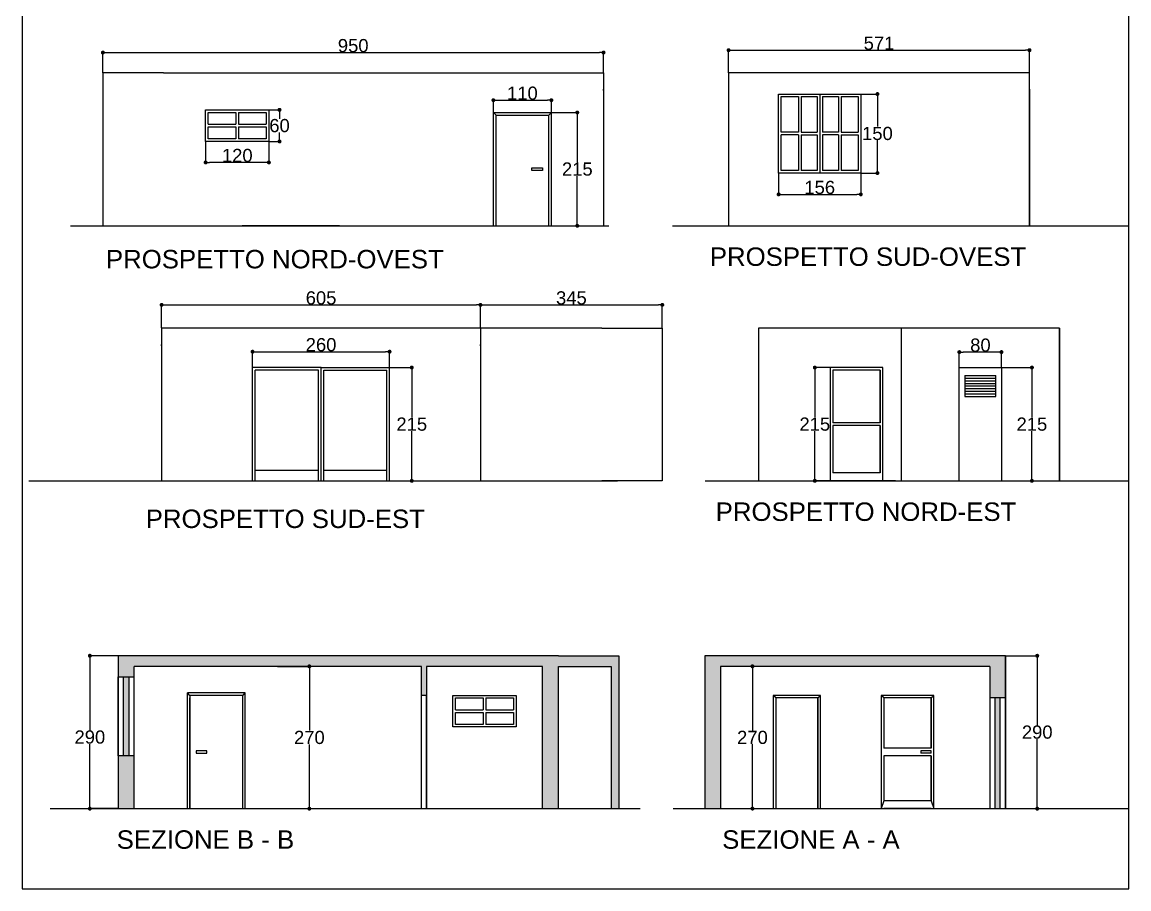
# Model space of a CAD drawing. Header units: millimetres. Extents: x 100436 to 117156, y -22519 to -19549.
# Drawn here: x 115056 to 117156, y -22519 to -20874 of the extents above; entities that cross this region are included whole.
import ezdxf

# ---------------------------------------------------------------- set-up
doc = ezdxf.new("R2010")
doc.units = ezdxf.units.MM
doc.linetypes.add('ACAD_ISO02W100', pattern=[15, 12, -3])
doc.layers.add('sezioni', color=4, linetype='ACAD_ISO02W100')
doc.styles.get("Standard").update_dxf_attribs({"font": 'arial.ttf'})
doc.dimstyles.new('ISO-25', dxfattribs={"dimscale": 0.5, "dimtxt": 50, "dimasz": 15, "dimexe": 1.25, "dimexo": 0.625, "dimtad": 1, "dimtih": 1, "dimtoh": 1, "dimdec": 0, "dimtxsty": 'Standard', "dimblk": 'DOT', "dimcen": 2.5, "dimadec": 0, "dimazin": 0, "dimtfac": 1, "dimtdec": 0, "dimtmove": 0, "dimatfit": 3, "dimfxl": 1, "dimarcsym": 0})

# ---------------------------------------------------------------- blocks, each defined once
blk = doc.blocks.new('_Dot')
at = {"color": 0, "linetype": 'ByBlock', "lineweight": -2}
blk.add_line((-0.5, 0), (-1, 0), dxfattribs=at)
at = {"color": 0, "linetype": 'ByBlock', "const_width": 0.5}
blk.add_lwpolyline([(-0.25, 0, 1), (0.25, 0, 1)], format="xyb", close=True, dxfattribs=at)
blk = doc.blocks.new('*D298')
at = {"layer": 'Defpoints', "color": 0, "linetype": 'ByBlock', "transparency": 16777216}
for p in [(116381.3, -22096.8, -766.4), (116441.9, -22096.8), (116381.3, -22366.8, -766.4)]:
    blk.add_point(p, dxfattribs=at)
at = {"layer": 'sezioni', "color": 0, "linetype": 'ByBlock', "lineweight": -2, "transparency": 16777216}
for p, q in [((116381.6, -22096.8), (116442.6, -22096.8)), ((116441.9, -22104.3), (116441.9, -22218.7)), ((116441.9, -22359.3), (116441.9, -22244.8)), ((116381.6, -22366.8), (116442.6, -22366.8))]:
    blk.add_line(p, q, dxfattribs=at)
at = {"layer": 'sezioni', "color": 0, "linetype": 'ByBlock', "lineweight": -2, "transparency": 16777216, "xscale": 7.5, "yscale": 7.5, "zscale": 7.5}
for p, rotation in [((116441.9, -22096.8), 90), ((116441.9, -22366.8), 270)]:
    blk.add_blockref('_Dot', p, dxfattribs=dict(at, rotation=rotation))
at = {"layer": 'sezioni', "color": 0, "linetype": 'ByBlock', "transparency": 16777216, "insert": (116441.9, -22231.8), "char_height": 25, "attachment_point": 5}
blk.add_mtext('270', dxfattribs=at)
blk = doc.blocks.new('*D299')
at = {"layer": 'Defpoints', "color": 0, "linetype": 'ByBlock', "transparency": 16777216}
for p in [(115540.6, -22096.9, -766.4), (115601.2, -22096.9), (115540.6, -22366.9, -766.4)]:
    blk.add_point(p, dxfattribs=at)
at = {"layer": 'sezioni', "color": 0, "linetype": 'ByBlock', "lineweight": -2, "transparency": 16777216}
for p, q in [((115540.9, -22096.9), (115601.8, -22096.9)), ((115601.2, -22104.4), (115601.2, -22218.8)), ((115601.2, -22359.4), (115601.2, -22245)), ((115540.9, -22366.9), (115601.8, -22366.9))]:
    blk.add_line(p, q, dxfattribs=at)
at = {"layer": 'sezioni', "color": 0, "linetype": 'ByBlock', "lineweight": -2, "transparency": 16777216, "xscale": 7.5, "yscale": 7.5, "zscale": 7.5}
for p, rotation in [((115601.2, -22096.9), 90), ((115601.2, -22366.9), 270)]:
    blk.add_blockref('_Dot', p, dxfattribs=dict(at, rotation=rotation))
at = {"layer": 'sezioni', "color": 0, "linetype": 'ByBlock', "transparency": 16777216, "insert": (115601.2, -22231.9), "char_height": 25, "attachment_point": 5}
blk.add_mtext('270', dxfattribs=at)
blk = doc.blocks.new('*D300')
at = {"layer": 'Defpoints', "color": 0, "linetype": 'ByBlock', "transparency": 16777216}
for p in [(116921.7, -22076.8, -766.4), (116982.3, -22076.8), (116922.3, -22366.9, 766.4)]:
    blk.add_point(p, dxfattribs=at)
at = {"layer": 'sezioni', "color": 0, "linetype": 'ByBlock', "lineweight": -2, "transparency": 16777216}
for p, q in [((116922, -22076.8), (116982.9, -22076.8)), ((116982.3, -22084.3), (116982.3, -22208.8)), ((116982.3, -22359.4), (116982.3, -22234.9)), ((116922.6, -22366.9), (116982.9, -22366.9))]:
    blk.add_line(p, q, dxfattribs=at)
at = {"layer": 'sezioni', "color": 0, "linetype": 'ByBlock', "lineweight": -2, "transparency": 16777216, "xscale": 7.5, "yscale": 7.5, "zscale": 7.5}
for p, rotation in [((116982.3, -22076.8), 90), ((116982.3, -22366.9), 270)]:
    blk.add_blockref('_Dot', p, dxfattribs=dict(at, rotation=rotation))
at = {"layer": 'sezioni', "color": 0, "linetype": 'ByBlock', "transparency": 16777216, "insert": (116982.3, -22221.8), "char_height": 25, "attachment_point": 5}
blk.add_mtext('290', dxfattribs=at)
blk = doc.blocks.new('*D301')
at = {"layer": 'Defpoints', "color": 0, "linetype": 'ByBlock', "transparency": 16777216}
for p in [(115184.7, -22076.8), (115238.7, -22076.8, -766.4), (115239.4, -22366.9, 766.4)]:
    blk.add_point(p, dxfattribs=at)
at = {"layer": 'sezioni', "color": 0, "linetype": 'ByBlock', "lineweight": -2, "transparency": 16777216}
for p, q in [((115238.4, -22076.8), (115184.1, -22076.8)), ((115184.7, -22084.3), (115184.7, -22218.1)), ((115184.7, -22359.4), (115184.7, -22244.3)), ((115239, -22366.9), (115184.1, -22366.9))]:
    blk.add_line(p, q, dxfattribs=at)
at = {"layer": 'sezioni', "color": 0, "linetype": 'ByBlock', "lineweight": -2, "transparency": 16777216, "xscale": 7.5, "yscale": 7.5, "zscale": 7.5}
for p, rotation in [((115184.7, -22076.8), 90), ((115184.7, -22366.9), 270)]:
    blk.add_blockref('_Dot', p, dxfattribs=dict(at, rotation=rotation))
at = {"layer": 'sezioni', "color": 0, "linetype": 'ByBlock', "transparency": 16777216, "insert": (115184.7, -22231.2), "char_height": 25, "attachment_point": 5}
blk.add_mtext('290', dxfattribs=at)
blk = doc.blocks.new('*D338')
at = {"color": 0, "lineweight": -2, "ltscale": 2, "transparency": 16777216}
for p, q in [((116491.6, -21161.2), (116491.6, -21201.9)), ((116647.6, -21161.2), (116647.6, -21201.9)), ((116499.1, -21201.3), (116640.1, -21201.3))]:
    blk.add_line(p, q, dxfattribs=at)
at = {"layer": 'Defpoints', "color": 0, "ltscale": 2, "transparency": 16777216}
for p in [(116491.6, -21160.9), (116647.6, -21160.9), (116647.6, -21201.3)]:
    blk.add_point(p, dxfattribs=at)
at = {"color": 0, "lineweight": -2, "ltscale": 2, "transparency": 16777216, "xscale": 7.5, "yscale": 7.5, "zscale": 7.5, "rotation": 180}
blk.add_blockref('_Dot', (116491.6, -21201.3), dxfattribs=at)
at = {"color": 0, "lineweight": -2, "ltscale": 2, "transparency": 16777216, "xscale": 7.5, "yscale": 7.5, "zscale": 7.5}
blk.add_blockref('_Dot', (116647.6, -21201.3), dxfattribs=at)
at = {"color": 0, "ltscale": 2, "transparency": 16777216, "insert": (116569.6, -21188.2), "char_height": 25, "attachment_point": 5}
blk.add_mtext('156', dxfattribs=at)
blk = doc.blocks.new('*D339')
at = {"color": 0, "lineweight": -2, "ltscale": 2, "transparency": 16777216}
for p, q in [((116648, -21010.9), (116679.8, -21010.9)), ((116679.1, -21018.4), (116679.1, -21072.8)), ((116679.1, -21153.4), (116679.1, -21099)), ((116648, -21160.9), (116679.8, -21160.9))]:
    blk.add_line(p, q, dxfattribs=at)
at = {"layer": 'Defpoints', "color": 0, "ltscale": 2, "transparency": 16777216}
for p in [(116647.6, -21010.9), (116647.6, -21160.9), (116679.1, -21160.9)]:
    blk.add_point(p, dxfattribs=at)
at = {"color": 0, "lineweight": -2, "ltscale": 2, "transparency": 16777216, "xscale": 7.5, "yscale": 7.5, "zscale": 7.5}
for p, rotation in [((116679.1, -21010.9), 90), ((116679.1, -21160.9), 270)]:
    blk.add_blockref('_Dot', p, dxfattribs=dict(at, rotation=rotation))
at = {"color": 0, "ltscale": 2, "transparency": 16777216, "insert": (116679.1, -21085.9), "char_height": 25, "attachment_point": 5}
blk.add_mtext('150', dxfattribs=at)
blk = doc.blocks.new('*D340')
at = {"color": 0, "lineweight": -2, "ltscale": 2, "transparency": 16777216}
for p, q in [((116396.6, -20970.6), (116396.6, -20927.1)), ((116404.1, -20927.7), (116960.1, -20927.7)), ((116967.6, -20970.6), (116967.6, -20927.1))]:
    blk.add_line(p, q, dxfattribs=at)
at = {"layer": 'Defpoints', "color": 0, "ltscale": 2, "transparency": 16777216}
for p in [(116967.6, -20927.7), (116396.6, -20970.9), (116967.6, -20970.9)]:
    blk.add_point(p, dxfattribs=at)
at = {"color": 0, "lineweight": -2, "ltscale": 2, "transparency": 16777216, "xscale": 7.5, "yscale": 7.5, "zscale": 7.5, "rotation": 180}
blk.add_blockref('_Dot', (116396.6, -20927.7), dxfattribs=at)
at = {"color": 0, "lineweight": -2, "ltscale": 2, "transparency": 16777216, "xscale": 7.5, "yscale": 7.5, "zscale": 7.5}
blk.add_blockref('_Dot', (116967.6, -20927.7), dxfattribs=at)
at = {"color": 0, "ltscale": 2, "transparency": 16777216, "insert": (116682.1, -20914.7), "char_height": 25, "attachment_point": 5}
blk.add_mtext('571', dxfattribs=at)
blk = doc.blocks.new('*D341')
at = {"color": 0, "lineweight": -2, "ltscale": 2, "transparency": 16777216}
for p, q in [((115209.4, -20970.6), (115209.4, -20931.6)), ((115216.9, -20932.2), (116151.9, -20932.2)), ((116159.4, -20970.6), (116159.4, -20931.6))]:
    blk.add_line(p, q, dxfattribs=at)
at = {"layer": 'Defpoints', "color": 0, "ltscale": 2, "transparency": 16777216}
for p in [(116159.4, -20932.2), (115209.4, -20970.9), (116159.4, -20970.9)]:
    blk.add_point(p, dxfattribs=at)
at = {"color": 0, "lineweight": -2, "ltscale": 2, "transparency": 16777216, "xscale": 7.5, "yscale": 7.5, "zscale": 7.5, "rotation": 180}
blk.add_blockref('_Dot', (115209.4, -20932.2), dxfattribs=at)
at = {"color": 0, "lineweight": -2, "ltscale": 2, "transparency": 16777216, "xscale": 7.5, "yscale": 7.5, "zscale": 7.5}
blk.add_blockref('_Dot', (116159.4, -20932.2), dxfattribs=at)
at = {"color": 0, "ltscale": 2, "transparency": 16777216, "insert": (115684.4, -20919.2), "char_height": 25, "attachment_point": 5}
blk.add_mtext('950', dxfattribs=at)
blk = doc.blocks.new('*D342')
at = {"color": 0, "lineweight": -2, "ltscale": 2, "transparency": 16777216}
for p, q in [((115320.9, -21454.6), (115320.9, -21410.3)), ((115328.4, -21411), (115918.4, -21411)), ((115925.9, -21454.6), (115925.9, -21410.3))]:
    blk.add_line(p, q, dxfattribs=at)
at = {"layer": 'Defpoints', "color": 0, "ltscale": 2, "transparency": 16777216}
for p in [(115925.9, -21411), (115320.9, -21454.9), (115925.9, -21454.9)]:
    blk.add_point(p, dxfattribs=at)
at = {"color": 0, "lineweight": -2, "ltscale": 2, "transparency": 16777216, "xscale": 7.5, "yscale": 7.5, "zscale": 7.5, "rotation": 180}
blk.add_blockref('_Dot', (115320.9, -21411), dxfattribs=at)
at = {"color": 0, "lineweight": -2, "ltscale": 2, "transparency": 16777216, "xscale": 7.5, "yscale": 7.5, "zscale": 7.5}
blk.add_blockref('_Dot', (115925.9, -21411), dxfattribs=at)
at = {"color": 0, "ltscale": 2, "transparency": 16777216, "insert": (115623.4, -21397.9), "char_height": 25, "attachment_point": 5}
blk.add_mtext('605', dxfattribs=at)
blk = doc.blocks.new('*D343')
at = {"color": 0, "lineweight": -2, "ltscale": 2, "transparency": 16777216}
for p, q in [((115925.9, -21454.6), (115925.9, -21410.3)), ((115933.4, -21411), (116263.4, -21411)), ((116270.9, -21454.6), (116270.9, -21410.3))]:
    blk.add_line(p, q, dxfattribs=at)
at = {"layer": 'Defpoints', "color": 0, "ltscale": 2, "transparency": 16777216}
for p in [(116270.9, -21411), (115925.9, -21454.9), (116270.9, -21454.9)]:
    blk.add_point(p, dxfattribs=at)
at = {"color": 0, "lineweight": -2, "ltscale": 2, "transparency": 16777216, "xscale": 7.5, "yscale": 7.5, "zscale": 7.5, "rotation": 180}
blk.add_blockref('_Dot', (115925.9, -21411), dxfattribs=at)
at = {"color": 0, "lineweight": -2, "ltscale": 2, "transparency": 16777216, "xscale": 7.5, "yscale": 7.5, "zscale": 7.5}
blk.add_blockref('_Dot', (116270.9, -21411), dxfattribs=at)
at = {"color": 0, "ltscale": 2, "transparency": 16777216, "insert": (116098.4, -21397.9), "char_height": 25, "attachment_point": 5}
blk.add_mtext('345', dxfattribs=at)
blk = doc.blocks.new('*D344')
at = {"color": 0, "lineweight": -2, "ltscale": 2, "transparency": 16777216}
for p, q in [((115493.4, -21529.6), (115493.4, -21499.2)), ((115500.9, -21499.8), (115745.9, -21499.8)), ((115753.4, -21529.6), (115753.4, -21499.2))]:
    blk.add_line(p, q, dxfattribs=at)
at = {"layer": 'Defpoints', "color": 0, "ltscale": 2, "transparency": 16777216}
for p in [(115753.4, -21499.8), (115493.4, -21529.9), (115753.4, -21529.9)]:
    blk.add_point(p, dxfattribs=at)
at = {"color": 0, "lineweight": -2, "ltscale": 2, "transparency": 16777216, "xscale": 7.5, "yscale": 7.5, "zscale": 7.5, "rotation": 180}
blk.add_blockref('_Dot', (115493.4, -21499.8), dxfattribs=at)
at = {"color": 0, "lineweight": -2, "ltscale": 2, "transparency": 16777216, "xscale": 7.5, "yscale": 7.5, "zscale": 7.5}
blk.add_blockref('_Dot', (115753.4, -21499.8), dxfattribs=at)
at = {"color": 0, "ltscale": 2, "transparency": 16777216, "insert": (115623.4, -21486.7), "char_height": 25, "attachment_point": 5}
blk.add_mtext('260', dxfattribs=at)
blk = doc.blocks.new('*D345')
at = {"color": 0, "lineweight": -2, "ltscale": 2, "transparency": 16777216}
for p, q in [((115753.8, -21529.9), (115796.1, -21529.9)), ((115795.5, -21537.4), (115795.5, -21624.3)), ((115795.5, -21737.4), (115795.5, -21650.4)), ((115753.8, -21744.9), (115796.1, -21744.9))]:
    blk.add_line(p, q, dxfattribs=at)
at = {"layer": 'Defpoints', "color": 0, "ltscale": 2, "transparency": 16777216}
for p in [(115753.4, -21529.9), (115753.4, -21744.9), (115795.5, -21744.9)]:
    blk.add_point(p, dxfattribs=at)
at = {"color": 0, "lineweight": -2, "ltscale": 2, "transparency": 16777216, "xscale": 7.5, "yscale": 7.5, "zscale": 7.5}
for p, rotation in [((115795.5, -21529.9), 90), ((115795.5, -21744.9), 270)]:
    blk.add_blockref('_Dot', p, dxfattribs=dict(at, rotation=rotation))
at = {"color": 0, "ltscale": 2, "transparency": 16777216, "insert": (115795.5, -21637.4), "char_height": 25, "attachment_point": 5}
blk.add_mtext('215', dxfattribs=at)
blk = doc.blocks.new('*D346')
at = {"color": 0, "lineweight": -2, "ltscale": 2, "transparency": 16777216}
for p, q in [((116914.8, -21529.9), (116972.8, -21529.9)), ((116972.2, -21537.4), (116972.2, -21624.3)), ((116972.2, -21737.4), (116972.2, -21650.4)), ((116914.8, -21744.9), (116972.8, -21744.9))]:
    blk.add_line(p, q, dxfattribs=at)
at = {"layer": 'Defpoints', "color": 0, "ltscale": 2, "transparency": 16777216}
for p in [(116914.5, -21529.9), (116914.5, -21744.9), (116972.2, -21744.9)]:
    blk.add_point(p, dxfattribs=at)
at = {"color": 0, "lineweight": -2, "ltscale": 2, "transparency": 16777216, "xscale": 7.5, "yscale": 7.5, "zscale": 7.5}
for p, rotation in [((116972.2, -21529.9), 90), ((116972.2, -21744.9), 270)]:
    blk.add_blockref('_Dot', p, dxfattribs=dict(at, rotation=rotation))
at = {"color": 0, "ltscale": 2, "transparency": 16777216, "insert": (116972.2, -21637.4), "char_height": 25, "attachment_point": 5}
blk.add_mtext('215', dxfattribs=at)
blk = doc.blocks.new('*D347')
at = {"color": 0, "lineweight": -2, "ltscale": 2, "transparency": 16777216}
for p, q in [((116834.5, -21529.6), (116834.5, -21500)), ((116907, -21500.6), (116842, -21500.6)), ((116914.5, -21529.6), (116914.5, -21500))]:
    blk.add_line(p, q, dxfattribs=at)
at = {"layer": 'Defpoints', "color": 0, "ltscale": 2, "transparency": 16777216}
for p in [(116834.5, -21500.6), (116834.5, -21529.9), (116914.5, -21529.9)]:
    blk.add_point(p, dxfattribs=at)
at = {"color": 0, "lineweight": -2, "ltscale": 2, "transparency": 16777216, "xscale": 7.5, "yscale": 7.5, "zscale": 7.5, "rotation": 180}
blk.add_blockref('_Dot', (116834.5, -21500.6), dxfattribs=at)
at = {"color": 0, "lineweight": -2, "ltscale": 2, "transparency": 16777216, "xscale": 7.5, "yscale": 7.5, "zscale": 7.5}
blk.add_blockref('_Dot', (116914.5, -21500.6), dxfattribs=at)
at = {"color": 0, "ltscale": 2, "transparency": 16777216, "insert": (116874.5, -21487.5), "char_height": 25, "attachment_point": 5}
blk.add_mtext('80', dxfattribs=at)
blk = doc.blocks.new('*D348')
at = {"color": 0, "lineweight": -2, "ltscale": 2, "transparency": 16777216}
for p, q in [((116589.1, -21529.9), (116559.7, -21529.9)), ((116560.3, -21537.4), (116560.3, -21624.3)), ((116560.3, -21737.4), (116560.3, -21650.4)), ((116594.1, -21744.9), (116559.7, -21744.9))]:
    blk.add_line(p, q, dxfattribs=at)
at = {"layer": 'Defpoints', "color": 0, "ltscale": 2, "transparency": 16777216}
for p in [(116589.5, -21529.9), (116560.3, -21744.9), (116594.5, -21744.9)]:
    blk.add_point(p, dxfattribs=at)
at = {"color": 0, "lineweight": -2, "ltscale": 2, "transparency": 16777216, "xscale": 7.5, "yscale": 7.5, "zscale": 7.5}
for p, rotation in [((116560.3, -21529.9), 90), ((116560.3, -21744.9), 270)]:
    blk.add_blockref('_Dot', p, dxfattribs=dict(at, rotation=rotation))
at = {"color": 0, "ltscale": 2, "transparency": 16777216, "insert": (116560.3, -21637.4), "char_height": 25, "attachment_point": 5}
blk.add_mtext('215', dxfattribs=at)
blk = doc.blocks.new('*D349')
at = {"color": 0, "lineweight": -2, "ltscale": 2, "transparency": 16777216}
for p, q in [((115524.7, -21040.9), (115545.2, -21040.9)), ((115544.6, -21048.4), (115544.6, -21057.8)), ((115544.6, -21093.4), (115544.6, -21084)), ((115524.7, -21100.9), (115545.2, -21100.9))]:
    blk.add_line(p, q, dxfattribs=at)
at = {"layer": 'Defpoints', "color": 0, "ltscale": 2, "transparency": 16777216}
for p in [(115524.4, -21040.9), (115544.6, -21040.9), (115524.4, -21100.9)]:
    blk.add_point(p, dxfattribs=at)
at = {"color": 0, "lineweight": -2, "ltscale": 2, "transparency": 16777216, "xscale": 7.5, "yscale": 7.5, "zscale": 7.5}
for p, rotation in [((115544.6, -21040.9), 90), ((115544.6, -21100.9), 270)]:
    blk.add_blockref('_Dot', p, dxfattribs=dict(at, rotation=rotation))
at = {"color": 0, "ltscale": 2, "transparency": 16777216, "insert": (115544.6, -21070.9), "char_height": 25, "attachment_point": 5}
blk.add_mtext('60', dxfattribs=at)
blk = doc.blocks.new('*D350')
at = {"color": 0, "lineweight": -2, "ltscale": 2, "transparency": 16777216}
for p, q in [((115404.4, -21101.2), (115404.4, -21141.3)), ((115524.4, -21101.2), (115524.4, -21141.3)), ((115516.9, -21140.7), (115411.9, -21140.7))]:
    blk.add_line(p, q, dxfattribs=at)
at = {"layer": 'Defpoints', "color": 0, "ltscale": 2, "transparency": 16777216}
for p in [(115404.4, -21100.9), (115524.4, -21100.9), (115404.4, -21140.7)]:
    blk.add_point(p, dxfattribs=at)
at = {"color": 0, "lineweight": -2, "ltscale": 2, "transparency": 16777216, "xscale": 7.5, "yscale": 7.5, "zscale": 7.5, "rotation": 180}
blk.add_blockref('_Dot', (115404.4, -21140.7), dxfattribs=at)
at = {"color": 0, "lineweight": -2, "ltscale": 2, "transparency": 16777216, "xscale": 7.5, "yscale": 7.5, "zscale": 7.5}
blk.add_blockref('_Dot', (115524.4, -21140.7), dxfattribs=at)
at = {"color": 0, "ltscale": 2, "transparency": 16777216, "insert": (115464.4, -21127.6), "char_height": 25, "attachment_point": 5}
blk.add_mtext('120', dxfattribs=at)
blk = doc.blocks.new('*D352')
at = {"color": 0, "lineweight": -2, "ltscale": 2, "transparency": 16777216}
for p, q in [((115950.4, -21045.6), (115950.4, -21022)), ((115957.9, -21022.6), (116052.9, -21022.6)), ((116060.4, -21045.6), (116060.4, -21022))]:
    blk.add_line(p, q, dxfattribs=at)
at = {"layer": 'Defpoints', "color": 0, "ltscale": 2, "transparency": 16777216}
for p in [(116060.4, -21022.6), (115950.4, -21045.9), (116060.4, -21045.9)]:
    blk.add_point(p, dxfattribs=at)
at = {"color": 0, "lineweight": -2, "ltscale": 2, "transparency": 16777216, "xscale": 7.5, "yscale": 7.5, "zscale": 7.5, "rotation": 180}
blk.add_blockref('_Dot', (115950.4, -21022.6), dxfattribs=at)
at = {"color": 0, "lineweight": -2, "ltscale": 2, "transparency": 16777216, "xscale": 7.5, "yscale": 7.5, "zscale": 7.5}
blk.add_blockref('_Dot', (116060.4, -21022.6), dxfattribs=at)
at = {"color": 0, "ltscale": 2, "transparency": 16777216, "insert": (116005.4, -21009.5), "char_height": 25, "attachment_point": 5}
blk.add_mtext('110', dxfattribs=at)
blk = doc.blocks.new('*D353')
at = {"color": 0, "lineweight": -2, "ltscale": 2, "transparency": 16777216}
for p, q in [((116060.7, -21045.9), (116110.3, -21045.9)), ((116109.6, -21053.4), (116109.6, -21140.3)), ((116109.6, -21253.4), (116109.6, -21166.5)), ((116060.7, -21260.9), (116110.3, -21260.9))]:
    blk.add_line(p, q, dxfattribs=at)
at = {"layer": 'Defpoints', "color": 0, "ltscale": 2, "transparency": 16777216}
for p in [(116060.4, -21045.9), (116060.4, -21260.9), (116109.6, -21260.9)]:
    blk.add_point(p, dxfattribs=at)
at = {"color": 0, "lineweight": -2, "ltscale": 2, "transparency": 16777216, "xscale": 7.5, "yscale": 7.5, "zscale": 7.5}
for p, rotation in [((116109.6, -21045.9), 90), ((116109.6, -21260.9), 270)]:
    blk.add_blockref('_Dot', p, dxfattribs=dict(at, rotation=rotation))
at = {"color": 0, "ltscale": 2, "transparency": 16777216, "insert": (116109.6, -21153.4), "char_height": 25, "attachment_point": 5}
blk.add_mtext('215', dxfattribs=at)

msp = doc.modelspace()

# ---------------------------------------------------------------- hatches: boundary and pattern name
at = {"layer": 'sezioni', "linetype": 'ByBlock', "true_color": 0x939598}
h = msp.add_hatch(color=252, dxfattribs=at)
h.dxf.hatch_style = 1
h.paths.add_polyline_path([(116073.7, -22076.9), (115238.7, -22076.9), (115238.7, -22116.9), (115268.7, -22116.9), (115268.7, -22096.9), (115813.7, -22096.9), (115813.7, -22151.9), (115823.7, -22151.9), (115823.7, -22096.9), (116043.7, -22096.9), (116043.7, -22366.9), (116073.7, -22366.9)])
h.paths.add_polyline_path([(115268.7, -22266.9), (115238.7, -22266.9), (115238.7, -22366.9), (115268.7, -22366.9)], flags=17)
h.paths.add_polyline_path([(115258.7, -22116.9), (115248.7, -22116.9), (115248.7, -22266.9), (115258.7, -22266.9)], flags=17)
h = msp.add_hatch(color=252, dxfattribs=at)
h.dxf.hatch_style = 1
h.paths.add_polyline_path([(116188.7, -22076.9), (116073.7, -22076.9), (116073.7, -22096.9), (116173.7, -22096.9), (116173.7, -22366.9), (116188.7, -22366.9)])
h = msp.add_hatch(color=252, dxfattribs=at)
h.dxf.hatch_style = 1
h.paths.add_polyline_path([(116922.3, -22076.9), (116351.3, -22076.9), (116351.3, -22366.9), (116381.3, -22366.9), (116381.3, -22096.9), (116892.3, -22096.9), (116892.3, -22156.9), (116922.3, -22156.9)])
h.paths.add_polyline_path([(116912.3, -22156.9), (116902.3, -22156.9), (116902.3, -22366.9), (116912.3, -22366.9)], flags=17)

# ---------------------------------------------------------------- linework, layer by layer
at = {"ltscale": 2}
for p, q in [((115056.2, -19549.1), (115056.2, -22519.1)), ((117156.2, -22519.1), (117156.2, -19549.1)), ((115324.4, -20970.9), (115209.4, -20970.9)), ((115209.4, -20970.9), (115209.4, -21260.9)), ((116564.6, -21015.9), (116564.6, -21083.4)), ((116569.6, -21010.9), (116569.6, -21160.9)), ((116574.6, -21015.9), (116574.6, -21083.4)), ((115404.4, -21040.9), (115524.4, -21040.9)), ((115404.4, -21100.9), (115404.4, -21040.9)), ((115524.4, -21040.9), (115524.4, -21100.9)), ((115409.4, -21045.9), (115461.9, -21045.9)), ((115409.4, -21068.4), (115409.4, -21045.9)), ((115461.9, -21045.9), (115461.9, -21068.4)), ((115466.9, -21045.9), (115519.4, -21045.9)), ((115466.9, -21045.9), (115466.9, -21068.4)), ((115519.4, -21045.9), (115519.4, -21068.4)), ((115950.4, -21045.9), (116060.4, -21045.9)), ((115955.4, -21050.9), (115950.4, -21045.9)), ((115955.4, -21050.9), (116055.4, -21050.9)), ((116055.4, -21050.9), (116060.4, -21045.9)), ((116055.4, -21260.9), (116055.4, -21050.9)), ((116060.4, -21260.9), (116060.4, -21045.9)), ((115409.4, -21068.4), (115461.9, -21068.4)), ((115409.4, -21095.9), (115409.4, -21073.4)), ((115409.4, -21073.4), (115461.9, -21073.4)), ((115461.9, -21073.4), (115461.9, -21095.9)), ((115466.9, -21068.4), (115519.4, -21068.4)), ((115466.9, -21073.4), (115519.4, -21073.4)), ((115466.9, -21073.4), (115466.9, -21095.9)), ((115519.4, -21073.4), (115519.4, -21095.9)), ((115524.4, -21100.9), (115404.4, -21100.9)), ((115461.9, -21095.9), (115409.4, -21095.9)), ((115519.4, -21095.9), (115466.9, -21095.9)), ((116564.6, -21088.4), (116564.6, -21155.9)), ((116574.6, -21088.4), (116574.6, -21155.9)), ((116155.9, -21454.9), (116270.9, -21454.9)), ((116270.9, -21454.9), (116270.9, -21744.9)), ((116724.5, -21744.9), (116724.5, -21454.9)), ((115623.4, -21529.9), (115493.4, -21529.9)), ((115618.4, -21534.9), (115498.4, -21534.9)), ((115623.4, -21529.9), (115753.4, -21529.9)), ((115628.4, -21534.9), (115748.4, -21534.9)), ((116834.5, -21744.9), (116834.5, -21529.9)), ((116834.5, -21529.9), (116914.5, -21529.9)), ((116845.1, -21544.9), (116903.9, -21544.9)), ((116845.1, -21544.9), (116845.1, -21584.9)), ((116903.9, -21584.9), (116903.9, -21544.9)), ((116914.5, -21529.9), (116914.5, -21744.9)), ((116845.1, -21549.9), (116903.9, -21549.9)), ((116845.1, -21554.9), (116903.9, -21554.9)), ((116845.1, -21559.9), (116903.9, -21559.9)), ((116845.1, -21564.9), (116903.9, -21564.9)), ((116845.1, -21569.9), (116903.9, -21569.9)), ((116845.1, -21574.9), (116903.9, -21574.9)), ((116845.1, -21579.9), (116903.9, -21579.9)), ((116845.1, -21584.9), (116903.9, -21584.9)), ((116270.9, -21744.9), (116155.9, -21744.9)), ((116073.7, -22076.9), (115238.7, -22076.9)), ((115238.7, -22076.9), (115238.7, -22366.9)), ((116073.7, -22076.9), (116188.7, -22076.9)), ((116188.7, -22076.9), (116188.7, -22366.9)), ((115268.7, -22366.9), (115268.7, -22096.9)), ((115813.7, -22096.9), (115268.7, -22096.9)), ((115813.7, -22366.9), (115813.7, -22096.9)), ((116043.7, -22096.9), (115823.7, -22096.9)), ((115823.7, -22096.9), (115823.7, -22366.9)), ((116043.7, -22366.9), (116043.7, -22096.9)), ((116073.7, -22366.9), (116073.7, -22096.9)), ((116073.7, -22096.9), (116173.7, -22096.9)), ((116173.7, -22096.9), (116173.7, -22366.9)), ((115238.7, -22266.9), (115238.7, -22116.9)), ((115238.7, -22116.9), (115268.7, -22116.9)), ((115248.7, -22266.9), (115248.7, -22116.9)), ((115258.7, -22116.9), (115258.7, -22266.9)), ((115479.7, -22146.9), (115369.7, -22146.9)), ((115369.7, -22366.9), (115369.7, -22146.9)), ((115374.7, -22151.9), (115369.7, -22146.9)), ((115474.7, -22151.9), (115374.7, -22151.9)), ((115374.7, -22151.9), (115374.7, -22366.9)), ((115474.7, -22151.9), (115479.7, -22146.9)), ((115474.7, -22366.9), (115474.7, -22151.9)), ((115823.7, -22151.9), (115813.7, -22151.9)), ((115823.7, -22366.9), (115823.7, -22151.9)), ((115873.7, -22151.9), (115993.7, -22151.9)), ((115873.7, -22211.9), (115873.7, -22151.9)), ((115993.7, -22151.9), (115993.7, -22211.9)), ((116486.3, -22156.9), (116481.3, -22151.9)), ((116566.3, -22156.9), (116571.3, -22151.9)), ((116691.3, -22156.9), (116686.3, -22151.9)), ((116781.3, -22156.9), (116786.3, -22151.9)), ((115878.7, -22156.9), (115931.2, -22156.9)), ((115878.7, -22179.4), (115878.7, -22156.9)), ((115931.2, -22156.9), (115931.2, -22179.4)), ((115936.2, -22156.9), (115988.7, -22156.9)), ((115936.2, -22156.9), (115936.2, -22179.4)), ((115988.7, -22156.9), (115988.7, -22179.4)), ((115878.7, -22179.4), (115931.2, -22179.4)), ((115878.7, -22206.9), (115878.7, -22184.4)), ((115878.7, -22184.4), (115931.2, -22184.4)), ((115931.2, -22184.4), (115931.2, -22206.9)), ((115936.2, -22179.4), (115988.7, -22179.4)), ((115936.2, -22184.4), (115988.7, -22184.4)), ((115936.2, -22184.4), (115936.2, -22206.9)), ((115988.7, -22184.4), (115988.7, -22206.9)), ((115993.7, -22211.9), (115873.7, -22211.9)), ((115931.2, -22206.9), (115878.7, -22206.9)), ((115988.7, -22206.9), (115936.2, -22206.9)), ((116781.3, -22256.9), (116761.3, -22256.9)), ((116761.3, -22256.9), (116761.3, -22261.9)), ((116781.3, -22261.9), (116781.3, -22256.9)), ((115268.7, -22266.9), (115238.7, -22266.9)), ((115268.7, -22366.9), (115268.7, -22266.9)), ((116691.3, -22351.9), (116686.3, -22366.9)), ((116781.3, -22351.9), (116786.3, -22366.9)), ((115056.2, -22519.1), (117156.2, -22519.1))]:
    msp.add_line(p, q, dxfattribs=at)
for p, q in [((115618.4, -21744.9), (115618.4, -21534.9)), ((115618.4, -21744.9), (115618.4, -21534.9)), ((115623.4, -21744.9), (115623.4, -21529.9)), ((115628.4, -21744.9), (115628.4, -21534.9)), ((115628.4, -21744.9), (115628.4, -21534.9))]:
    msp.add_line(p, q)
at = {"layer": 'sezioni', "color": 0, "linetype": 'ByBlock'}
for p, q in [((115324.4, -20970.9), (116159.4, -20970.9)), ((116159.4, -20970.9), (116159.4, -21260.9)), ((116967.6, -20970.9), (116396.6, -20970.9)), ((116967.6, -21260.9), (116967.6, -20970.9)), ((116159.4, -21004.4), (116159.4, -21001.9)), ((116491.6, -21160.9), (116491.6, -21010.9)), ((116491.6, -21010.9), (116647.6, -21010.9)), ((116496.6, -21083.4), (116496.6, -21015.9)), ((116496.6, -21015.9), (116529.1, -21015.9)), ((116534.1, -21015.9), (116564.6, -21015.9)), ((116574.6, -21015.9), (116605.1, -21015.9)), ((116610.1, -21015.9), (116642.6, -21015.9)), ((116642.6, -21015.9), (116642.6, -21083.4)), ((116647.6, -21010.9), (116647.6, -21160.9)), ((115950.4, -21260.9), (115950.4, -21045.9)), ((115955.4, -21260.9), (115955.4, -21050.9)), ((116055.4, -21260.9), (116055.4, -21050.9)), ((116496.6, -21155.9), (116496.6, -21088.4)), ((116642.6, -21088.4), (116642.6, -21155.9)), ((116023.4, -21155.9), (116023.4, -21150.9)), ((116023.4, -21150.9), (116043.4, -21150.9)), ((116043.4, -21155.9), (116023.4, -21155.9)), ((116043.4, -21150.9), (116043.4, -21155.9)), ((116647.6, -21160.9), (116491.6, -21160.9)), ((116529.1, -21155.9), (116496.6, -21155.9)), ((116564.6, -21155.9), (116534.1, -21155.9)), ((116605.1, -21155.9), (116574.6, -21155.9)), ((116642.6, -21155.9), (116610.1, -21155.9)), ((115147.8, -21260.9), (116169.4, -21260.9)), ((115324.4, -21260.9), (116159.4, -21260.9)), ((115658.6, -21260.9), (115473.6, -21260.9)), ((115658.6, -21260.9), (115648.6, -21260.9)), ((116290.1, -21260.9), (117156.2, -21260.9)), ((115320.9, -21454.9), (115320.9, -21744.9)), ((116155.9, -21454.9), (115320.9, -21454.9)), ((115925.9, -21454.9), (115925.9, -21744.9)), ((117024.5, -21454.9), (116453.5, -21454.9)), ((117024.5, -21744.9), (117024.5, -21454.9)), ((115320.9, -21488.4), (115320.9, -21485.9)), ((115925.9, -21488.4), (115925.9, -21485.9)), ((115493.4, -21744.9), (115493.4, -21529.9)), ((115498.4, -21744.9), (115498.4, -21534.9)), ((115748.4, -21744.9), (115748.4, -21534.9)), ((115753.4, -21744.9), (115753.4, -21529.9)), ((115753.4, -21744.9), (115753.4, -21538.6)), ((116689.5, -21529.9), (116589.5, -21529.9)), ((116684.5, -21534.9), (116594.5, -21534.9)), ((116684.5, -21634.9), (116684.5, -21534.9)), ((116689.5, -21744.9), (116689.5, -21529.9)), ((117024.5, -21744.9), (117024.5, -21534.9)), ((116684.5, -21634.9), (116594.5, -21634.9)), ((116684.5, -21639.9), (116594.5, -21639.9)), ((116684.5, -21729.9), (116684.5, -21639.9)), ((116684.5, -21729.9), (116594.5, -21729.9)), ((115069.1, -21744.9), (116185.7, -21744.9)), ((116352.5, -21744.9), (117156.2, -21744.9)), ((116373.5, -21744.9), (117024.5, -21744.9)), ((116684.5, -21744.9), (116594.5, -21744.9)), ((116922.3, -22076.9), (116351.3, -22076.9)), ((116922.3, -22366.9), (116922.3, -22076.9)), ((116892.3, -22096.9), (116381.3, -22096.9)), ((115479.7, -22366.9), (115479.7, -22146.9)), ((116571.3, -22151.9), (116481.3, -22151.9)), ((116571.3, -22366.9), (116571.3, -22151.9)), ((116786.3, -22151.9), (116686.3, -22151.9)), ((116786.3, -22366.9), (116786.3, -22151.9)), ((116922.3, -22366.9), (116922.3, -22152.2)), ((115374.7, -22366.9), (115374.7, -22156.9)), ((116566.3, -22156.9), (116486.3, -22156.9)), ((116566.3, -22366.9), (116566.3, -22156.9)), ((116781.3, -22156.9), (116691.3, -22156.9)), ((116781.3, -22251.9), (116781.3, -22156.9)), ((116922.3, -22156.9), (116892.3, -22156.9)), ((116902.3, -22366.9), (116902.3, -22156.9)), ((116912.3, -22366.9), (116912.3, -22156.9)), ((116922.3, -22366.9), (116922.3, -22156.9)), ((115386.7, -22256.9), (115386.7, -22261.9)), ((115406.7, -22256.9), (115386.7, -22256.9)), ((115406.7, -22261.9), (115406.7, -22256.9)), ((116781.3, -22251.9), (116691.3, -22251.9)), ((116781.3, -22256.9), (116761.3, -22256.9)), ((115386.7, -22261.9), (115406.7, -22261.9)), ((116781.3, -22266.9), (116691.3, -22266.9)), ((116781.3, -22261.9), (116761.3, -22261.9)), ((116781.3, -22351.9), (116781.3, -22266.9)), ((116781.3, -22351.9), (116691.3, -22351.9)), ((116781.3, -22366.9), (116691.3, -22366.9))]:
    msp.add_line(p, q, dxfattribs=at)
at = {"layer": 'sezioni', "color": 7, "linetype": 'ByBlock'}
for p, q in [((116396.6, -20970.9), (116396.6, -21260.9)), ((116529.1, -21015.9), (116529.1, -21083.4)), ((116534.1, -21015.9), (116534.1, -21083.4)), ((116605.1, -21015.9), (116605.1, -21083.4)), ((116610.1, -21015.9), (116610.1, -21083.4)), ((116967.6, -21001.9), (116967.6, -21260.9)), ((116529.1, -21083.4), (116496.6, -21083.4)), ((116534.1, -21083.4), (116564.6, -21083.4)), ((116605.1, -21083.4), (116574.6, -21083.4)), ((116610.1, -21083.4), (116642.6, -21083.4)), ((116529.1, -21088.4), (116496.6, -21088.4)), ((116529.1, -21088.4), (116529.1, -21155.9)), ((116534.1, -21088.4), (116534.1, -21155.9)), ((116534.1, -21088.4), (116564.6, -21088.4)), ((116605.1, -21088.4), (116574.6, -21088.4)), ((116605.1, -21088.4), (116605.1, -21155.9)), ((116610.1, -21088.4), (116610.1, -21155.9)), ((116610.1, -21088.4), (116642.6, -21088.4)), ((116647.6, -21160.9), (116506.6, -21160.9)), ((116453.5, -21454.9), (116453.5, -21744.9)), ((117024.5, -21454.9), (117024.5, -21744.9)), ((116589.5, -21529.9), (116589.5, -21744.9)), ((116594.5, -21534.9), (116594.5, -21634.9)), ((116684.5, -21534.9), (116684.5, -21634.9)), ((116594.5, -21639.9), (116594.5, -21729.9)), ((116684.5, -21639.9), (116684.5, -21729.9)), ((115498.4, -21724.9), (115618.4, -21724.9)), ((115628.4, -21724.9), (115748.4, -21724.9)), ((115320.9, -21744.9), (116181.9, -21744.9)), ((116373.5, -21744.9), (116403.5, -21744.9)), ((116683.5, -21744.9), (116653.5, -21744.9)), ((116713.5, -21744.9), (116683.5, -21744.9)), ((116816.5, -21744.9), (116916.5, -21744.9)), ((116351.3, -22076.9), (116351.3, -22366.9)), ((116922.3, -22076.9), (116922.3, -22366.9)), ((116381.3, -22096.9), (116381.3, -22366.9)), ((116892.3, -22096.9), (116892.3, -22366.9)), ((116481.3, -22151.9), (116481.3, -22366.9)), ((116686.3, -22151.9), (116686.3, -22366.9)), ((116486.3, -22156.9), (116486.3, -22366.9)), ((116566.3, -22156.9), (116566.3, -22366.9)), ((116691.3, -22156.9), (116691.3, -22251.9)), ((116781.3, -22156.9), (116781.3, -22251.9)), ((116691.3, -22266.9), (116691.3, -22351.9)), ((116781.3, -22266.9), (116781.3, -22351.9)), ((115109.3, -22366.9), (116229.2, -22366.9)), ((115155.6, -22366.9), (116085.6, -22366.9)), ((115163, -22366.9), (116093, -22366.9)), ((116291.5, -22366.9), (117156.2, -22366.9))]:
    msp.add_line(p, q, dxfattribs=at)

# ---------------------------------------------------------------- texts
at = {"char_height": 35, "attachment_point": 1}
for s, insert in [('PROSPETTO NORD-OVEST', (115215.2, -21306.7)), ('PROSPETTO SUD-OVEST', (116361.1, -21302)), ('PROSPETTO NORD-EST', (116372.2, -21785.9)), ('PROSPETTO SUD-EST', (115290.7, -21799.4)), ('SEZIONE B - B', (115235.6, -22408)), ('SEZIONE A - A', (116384.5, -22408))]:
    msp.add_mtext_dynamic_manual_height_columns(s, width=954.846, gutter_width=12.5, heights=[0], dxfattribs=dict(at, insert=insert))

# ---------------------------------------------------------------- dimensions: what is measured, and where the dimension line sits
at = {"ltscale": 2}
for base, p1, p2, picture, middle in [((116159.4, -20932.2), (115209.4, -20970.9), (116159.4, -20970.9), '*D341', (115684.4, -20919.2)), ((116967.6, -20927.7), (116396.6, -20970.9), (116967.6, -20970.9), '*D340', (116682.1, -20914.7)), ((116060.4, -21022.6), (115950.4, -21045.9), (116060.4, -21045.9), '*D352', (116005.4, -21009.5)), ((115404.4, -21140.7), (115524.4, -21100.9), (115404.4, -21100.9), '*D350', (115464.4, -21127.6)), ((116647.6, -21201.3), (116491.6, -21160.9), (116647.6, -21160.9), '*D338', (116569.6, -21188.2)), ((115925.9, -21411), (115320.9, -21454.9), (115925.9, -21454.9), '*D342', (115623.4, -21397.9)), ((116270.9, -21411), (115925.9, -21454.9), (116270.9, -21454.9), '*D343', (116098.4, -21397.9)), ((115753.4, -21499.8), (115493.4, -21529.9), (115753.4, -21529.9), '*D344', (115623.4, -21486.7)), ((116834.5, -21500.6), (116914.5, -21529.9), (116834.5, -21529.9), '*D347', (116874.5, -21487.5))]:
    dim = msp.add_linear_dim(base=base, p1=p1, p2=p2, dimstyle='ISO-25', dxfattribs=at)
    dim.commit()
    dim.dimension.update_dxf_attribs({"geometry": picture, "text_midpoint": middle})
for base, p1, p2, picture, middle in [((116679.1, -21160.9), (116647.6, -21010.9), (116647.6, -21160.9), '*D339', (116679.1, -21085.9)), ((115544.6, -21040.9), (115524.4, -21100.9), (115524.4, -21040.9), '*D349', (115544.6, -21070.9)), ((116109.6, -21260.9), (116060.4, -21045.9), (116060.4, -21260.9), '*D353', (116109.6, -21153.4)), ((115795.5, -21744.9), (115753.4, -21529.9), (115753.4, -21744.9), '*D345', (115795.5, -21637.4)), ((116560.3, -21744.9), (116589.5, -21529.9), (116594.5, -21744.9), '*D348', (116560.3, -21637.4)), ((116972.2, -21744.9), (116914.5, -21529.9), (116914.5, -21744.9), '*D346', (116972.2, -21637.4))]:
    dim = msp.add_linear_dim(base=base, p1=p1, p2=p2, angle=90, dimstyle='ISO-25', dxfattribs=at)
    dim.commit()
    dim.dimension.update_dxf_attribs({"geometry": picture, "text_midpoint": middle})
at = {"layer": 'sezioni', "color": 0, "linetype": 'ByBlock'}
dim = msp.add_linear_dim(base=(115184.7, -22076.8, -766.4), p1=(115239.4, -22366.9), p2=(115238.7, -22076.8, -1532.8), angle=90, dimstyle='ISO-25', dxfattribs=at)
dim.commit()
dim.dimension.update_dxf_attribs({"geometry": '*D301', "text_midpoint": (115184.7, -22231.2, -766.4), "dimtype": 160})
for base, p1, p2, picture, middle in [((116982.3, -22076.8, -766.4), (116922.3, -22366.9), (116921.7, -22076.8, -1532.8), '*D300', (116982.3, -22221.8, -766.4)), ((115601.2, -22096.9), (115540.6, -22366.9, -766.4), (115540.6, -22096.9, -766.4), '*D299', (115601.2, -22231.9)), ((116441.9, -22096.8, -766.4), (116381.3, -22366.8, -1532.8), (116381.3, -22096.8, -1532.8), '*D298', (116441.9, -22231.8, -766.4))]:
    dim = msp.add_linear_dim(base=base, p1=p1, p2=p2, angle=90, dimstyle='ISO-25', dxfattribs=at)
    dim.commit()
    dim.dimension.update_dxf_attribs({"geometry": picture, "text_midpoint": middle})

doc.saveas('drawing.dxf')
